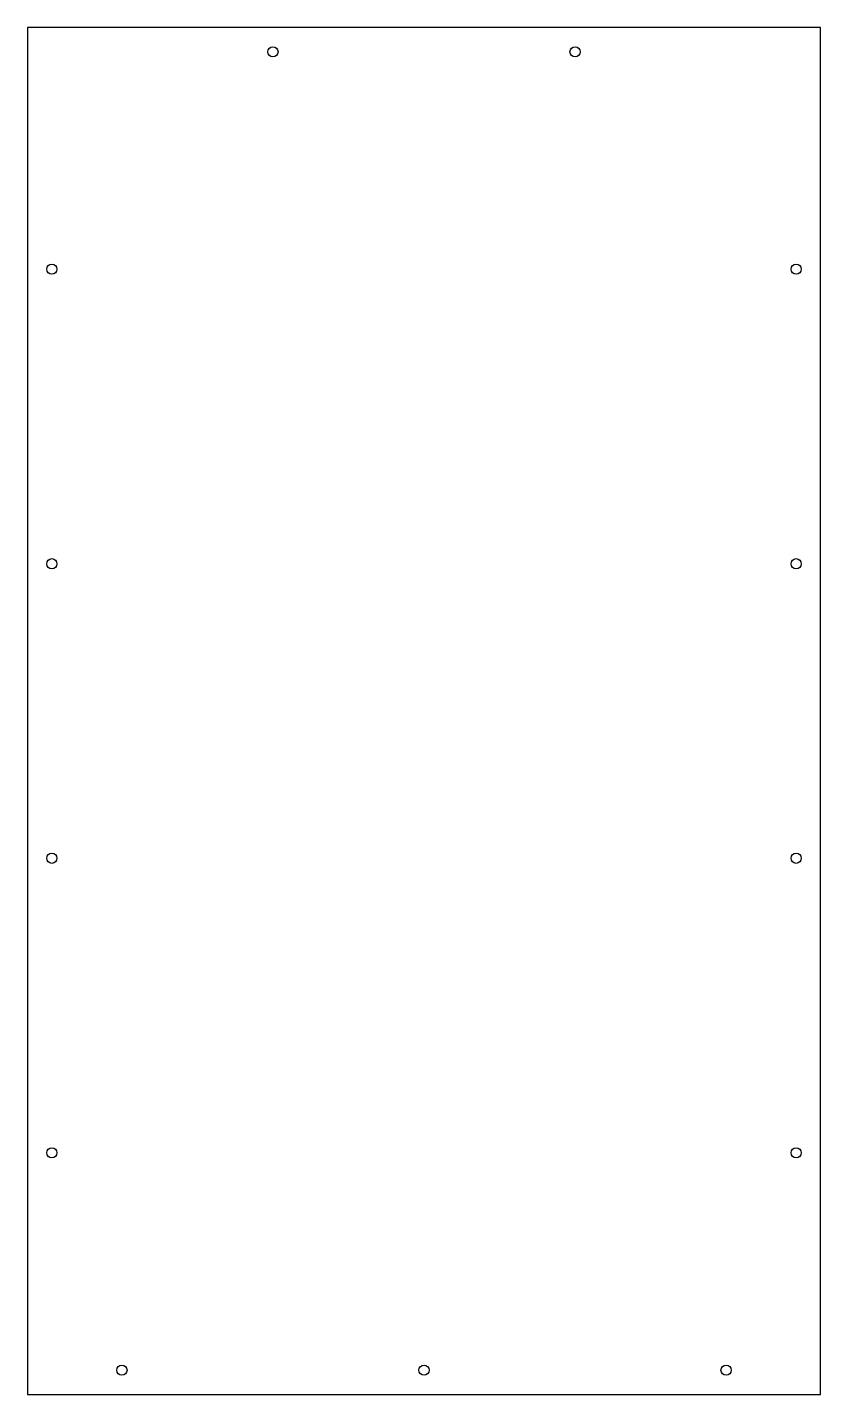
# Model space of a CAD drawing. Header units: millimetres. Extents: x 0 to 622, y 0 to 1072.
import ezdxf

# ---------------------------------------------------------------- set-up
doc = ezdxf.new("R2010")
doc.units = ezdxf.units.MM
doc.layers.add('CUT', color=7, linetype='CONTINUOUS')

msp = doc.modelspace()

# ---------------------------------------------------------------- linework, layer by layer
at = {"layer": 'CUT'}
msp.add_lwpolyline([(0, 0), (622.4, 0), (622.4, 1072.4), (0, 1072.4)], close=True, dxfattribs=at)
for centre in [(192.7, 1053.2), (429.7, 1053.2), (19.2, 882.7), (603.2, 882.7), (19.2, 651.7), (603.2, 651.7), (19.2, 420.7), (603.2, 420.7), (19.2, 189.7), (603.2, 189.7), (74.2, 19.2), (311.2, 19.2), (548.2, 19.2)]:
    msp.add_circle(centre, 4, dxfattribs=at)

doc.saveas('drawing.dxf')
